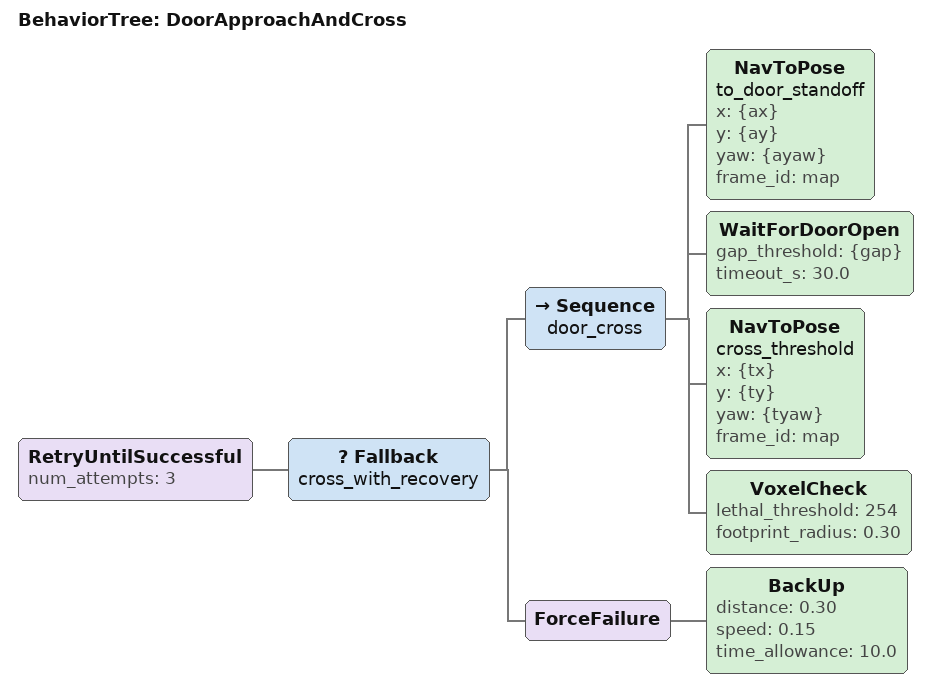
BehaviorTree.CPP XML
<?xml version="1.0"?>
<!-- DOOR_APPROACH_AND_CROSS  (subtree 1d)                                    -->
<!-- behaviour_tree_structure.md 1d / navigation_pipeline.md 2.3:            -->
<!--   NAV_TO_POSE(approach, ~1.0 m standoff facing the door)               -->
<!--     -> WaitForDoorOpen   (LiDAR forward cone goes clear)               -->
<!--     -> NAV_TO_POSE(through, ~0.5 m past the threshold)                 -->
<!--     -> VoxelCheck        (footprint clear after crossing)              -->
<!-- RetryUntilSuccessful wraps the whole thing = the recovery layer "one     -->
<!-- level up" the docs call for. On any failure (door-open timeout or a      -->
<!-- fouled footprint from VoxelCheck) the inner Fallback runs BackUp, then   -->
<!-- ForceFailure makes the attempt fail so the retry re-approaches from the  -->
<!-- reversed pose. navigation_pipeline.md 4: "Door blocked -> wait/re-check" -->
<!-- and the §4 escape "back up 0.3 m -> retry".                              -->
<!-- Caller remaps the door geometry via ports (scalars, map frame):         -->
<!--   ax/ay/ayaw : approach pose      tx/ty/tyaw : through pose             -->
<!--   gap        : open-range threshold [m]                                 -->
<root main_tree_to_execute="DoorApproachAndCross">
  <BehaviorTree ID="DoorApproachAndCross">
    <RetryUntilSuccessful num_attempts="3">
      <Fallback name="cross_with_recovery">
        <Sequence name="door_cross">
          <NavToPose name="to_door_standoff"
                     x="{ax}" y="{ay}" yaw="{ayaw}" frame_id="map"/>
          <WaitForDoorOpen gap_threshold="{gap}" timeout_s="30.0"/>
          <NavToPose name="cross_threshold"
                     x="{tx}" y="{ty}" yaw="{tyaw}" frame_id="map"/>
          <VoxelCheck lethal_threshold="254" footprint_radius="0.30"/>
        </Sequence>
        <!-- recovery: reverse out of the doorway, then fail so the retry runs -->
        <ForceFailure>
          <BackUp distance="0.30" speed="0.15" time_allowance="10.0"/>
        </ForceFailure>
      </Fallback>
    </RetryUntilSuccessful>
  </BehaviorTree>
</root>
